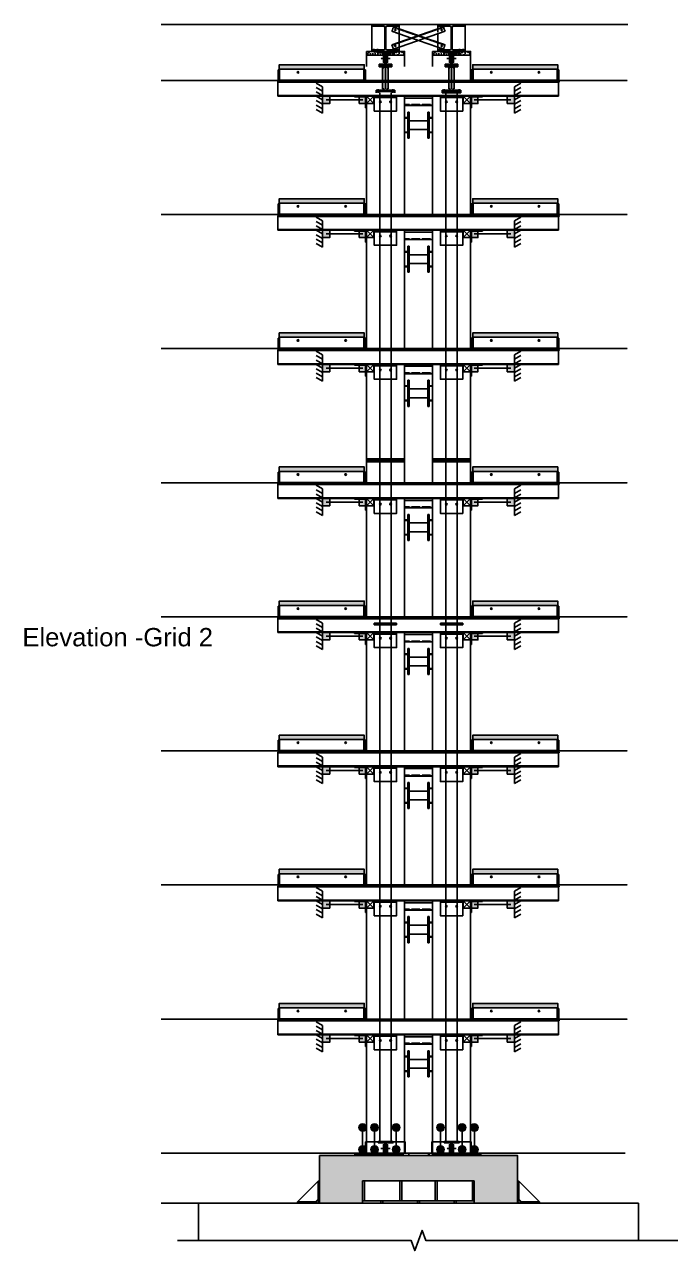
# Model space of a CAD drawing. Header units: millimetres. Extents: x -79526 to 153901, y -45620 to 21119.
# Drawn here: x 114800 to 123613, y -1340 to 15380 of the extents above; entities that cross this region are included whole.
import ezdxf

# ---------------------------------------------------------------- set-up
doc = ezdxf.new("R2010")
doc.units = ezdxf.units.MM
doc.header["$MEASUREMENT"] = 0
for name, pattern in [('ACAD_ISO02W100', [15, 12, -3]), ('CENTER', [50.8, 31.75, -6.35, 6.35, -6.35]), ('DASHED', [19.05, 12.7, -6.35])]:
    doc.linetypes.add(name, pattern=pattern)
for name, color, linetype in [('center', 7, 'CENTER'), ('colum', 154, 'Continuous'), ('Dashed', 7, 'DASHED'), ('greygrid', 252, 'CENTER'), ('Note', 7, 'Continuous'), ('Plot', 254, 'Continuous'), ('SolidLine', 7, 'Continuous'), ('STRUCTURENOTE', 7, 'Continuous'), ('truss', 250, 'Continuous')]:
    doc.layers.add(name, color=color, linetype=linetype)
doc.styles.get("Standard").update_dxf_attribs({"font": 'arial.ttf'})

# ---------------------------------------------------------------- blocks, each defined once
blk = doc.blocks.new('MassBlockElevationView1')
at = {"true_color": 0xadddf7}
h = blk.add_hatch(color=141, dxfattribs=at)
h.dxf.hatch_style = 1
h.paths.add_polyline_path([(-3809.95, 430), (-3809.95, 223), (-3804.7, 223), (-3804.7, 315), (-3804.7, 370), (-2654.7, 370), (-2654.7, 223), (-2649.95, 223), (-2649.95, 430)])
h = blk.add_hatch(color=141, dxfattribs=at)
h.dxf.hatch_style = 1
h.paths.add_polyline_path([(-1170.95, 430), (-10.95, 430), (-10.95, 223), (-16.2, 223), (-16.2, 315), (-16.2, 370), (-1166.2, 370), (-1166.2, 223), (-1170.95, 223)])
at = {"layer": 'Plot', "ltscale": 0.1}
for p, q in [((-3825.2, 200), (-3825.2, 360)), ((-3825.2, 360), (-3815.2, 360)), ((-3825.2, 339), (-3815.2, 339)), ((-3815.2, 210), (-3815.2, 360)), ((-3804.7, 370), (-2654.7, 370)), ((-3804.7, 370), (-3804.7, 210)), ((-2654.7, 370), (-2654.7, 210)), ((-2645.2, 210), (-2645.2, 360)), ((-2635.2, 360), (-2645.2, 360)), ((-2635.2, 339), (-2645.2, 339)), ((-2635.2, 200), (-2635.2, 360)), ((-1185.7, 200), (-1185.7, 360)), ((-1185.7, 360), (-1175.7, 360)), ((-1185.7, 339), (-1175.7, 339)), ((-1175.7, 210), (-1175.7, 360)), ((-1166.2, 370), (-1166.2, 210)), ((-16.2, 370), (-1166.2, 370)), ((-16.2, 370), (-16.2, 210)), ((-5.7, 210), (-5.7, 360)), ((4.3, 360), (-5.7, 360)), ((4.3, 339), (-5.7, 339)), ((4.3, 200), (4.3, 360)), ((-3830.4, 200), (0, 200)), ((-3830.4, 190), (-3830.4, 200)), ((0, 190), (-3830.4, 190)), ((-3830.4, 190), (-3830.4, 10)), ((-3825.2, 328), (-3815.2, 328)), ((-3825.2, 317), (-3815.2, 317)), ((-3825.2, 200), (-3665.2, 200)), ((-3815.2, 210), (-3665.2, 210)), ((-3804.7, 210), (-3804.7, 315)), ((-3804.7, 220), (-2654.7, 220)), ((-3804.7, 210), (-2654.7, 210)), ((-3804.7, 210), (-3558.7, 210)), ((-3558.7, 210), (-3804.7, 210)), ((-3784.2, 200), (-3784.2, 210)), ((-3783.7, 220), (-3783.7, 210)), ((-3775.2, 220), (-3775.2, 210)), ((-3775.2, 200), (-3775.2, 210)), ((-3766.7, 220), (-3766.7, 210)), ((-3766.2, 200), (-3766.2, 210)), ((-3699.2, 200), (-3699.2, 210)), ((-3698.7, 220), (-3698.7, 210)), ((-3690.2, 220), (-3690.2, 210)), ((-3690.2, 200), (-3690.2, 210)), ((-3681.7, 220), (-3681.7, 210)), ((-3681.2, 200), (-3681.2, 210)), ((-3665.2, 200), (-3665.2, 210)), ((-3665.2, 200), (-3665.2, 210)), ((-2795.2, 200), (-2795.2, 210)), ((-2645.2, 210), (-2795.2, 210)), ((-2795.2, 200), (-2795.2, 210)), ((-2635.2, 200), (-2795.2, 200)), ((-2779.2, 200), (-2779.2, 210)), ((-2778.7, 220), (-2778.7, 210)), ((-2770.2, 220), (-2770.2, 210)), ((-2770.2, 200), (-2770.2, 210)), ((-2761.7, 220), (-2761.7, 210)), ((-2761.2, 200), (-2761.2, 210)), ((-2694.2, 200), (-2694.2, 210)), ((-2693.7, 220), (-2693.7, 210)), ((-2685.2, 220), (-2685.2, 210)), ((-2685.2, 200), (-2685.2, 210)), ((-2676.7, 220), (-2676.7, 210)), ((-2676.2, 200), (-2676.2, 210)), ((-2654.7, 210), (-2654.7, 315)), ((-2635.2, 328), (-2645.2, 328)), ((-2635.2, 317), (-2645.2, 317)), ((-1185.7, 328), (-1175.7, 328)), ((-1185.7, 317), (-1175.7, 317)), ((-1185.7, 200), (-1025.7, 200)), ((-1175.7, 210), (-1025.7, 210)), ((-1166.2, 210), (-1166.2, 315)), ((-16.2, 220), (-1166.2, 220)), ((-16.2, 210), (-1166.2, 210)), ((-1154.2, 200), (-1154.2, 190)), ((-1145.2, 200), (-1145.2, 190)), ((-1144.7, 200), (-1144.7, 210)), ((-1144.2, 220), (-1144.2, 210)), ((-1136.2, 200), (-1136.2, 190)), ((-1135.7, 220), (-1135.7, 210)), ((-1135.7, 200), (-1135.7, 210)), ((-1127.2, 220), (-1127.2, 210)), ((-1126.7, 200), (-1126.7, 210)), ((-1069.2, 200), (-1069.2, 190)), ((-1060.2, 200), (-1060.2, 190)), ((-1059.7, 200), (-1059.7, 210)), ((-1059.2, 220), (-1059.2, 210)), ((-1051.2, 200), (-1051.2, 190)), ((-1050.7, 220), (-1050.7, 210)), ((-1050.7, 200), (-1050.7, 210)), ((-1042.2, 220), (-1042.2, 210)), ((-1041.7, 200), (-1041.7, 210)), ((-1025.7, 200), (-1025.7, 210)), ((-1025.7, 200), (-1025.7, 210)), ((-16.2, 210), (-262.2, 210)), ((-262.2, 210), (-16.2, 210)), ((-155.7, 200), (-155.7, 210)), ((-5.7, 210), (-155.7, 210)), ((-155.7, 200), (-155.7, 210)), ((4.3, 200), (-155.7, 200)), ((-149.2, 200), (-149.2, 190)), ((-140.2, 200), (-140.2, 190)), ((-139.7, 200), (-139.7, 210)), ((-139.2, 220), (-139.2, 210)), ((-131.2, 200), (-131.2, 190)), ((-130.7, 220), (-130.7, 210)), ((-130.7, 200), (-130.7, 210)), ((-122.2, 220), (-122.2, 210)), ((-121.7, 200), (-121.7, 210)), ((-64.2, 200), (-64.2, 190)), ((-55.2, 200), (-55.2, 190)), ((-54.7, 200), (-54.7, 210)), ((-54.2, 220), (-54.2, 210)), ((-46.2, 200), (-46.2, 190)), ((-45.7, 220), (-45.7, 210)), ((-45.7, 200), (-45.7, 210)), ((-37.2, 220), (-37.2, 210)), ((-36.7, 200), (-36.7, 210)), ((-16.2, 210), (-16.2, 315)), ((4.3, 328), (-5.7, 328)), ((4.3, 317), (-5.7, 317)), ((0, 200), (0, 190)), ((0, 190), (0, 200)), ((0, 190), (0, 10)), ((0, 190), (0, 10)), ((9.5, 190), (9.5, 200)), ((-3830.4, 10), (0, 10)), ((-3830.4, 0), (-3830.4, 10)), ((0, 0), (-3830.4, 0)), ((-2622.9, 0), (-2782.9, 0)), ((-2782.9, 0), (-2782.9, -10)), ((-2761.9, 10), (-2761.9, 0)), ((-2761.9, 0), (-2761.9, -10)), ((-2761.9, 0), (-2761.9, -10)), ((-2752.9, 10), (-2752.9, 0)), ((-2752.9, 0), (-2752.9, -10)), ((-2752.9, 0), (-2752.9, -10)), ((-2743.9, 10), (-2743.9, 0)), ((-2743.9, 0), (-2743.9, -10)), ((-2743.9, 0), (-2743.9, -10)), ((-2661.9, 10), (-2661.9, 0)), ((-2661.9, 0), (-2661.9, -10)), ((-2661.9, 0), (-2661.9, -10)), ((-2652.9, 10), (-2652.9, 0)), ((-2652.9, 0), (-2652.9, -10)), ((-2652.9, 0), (-2652.9, -10)), ((-2643.9, 10), (-2643.9, 0)), ((-2643.9, 0), (-2643.9, -10)), ((-2643.9, 0), (-2643.9, -10)), ((-2622.9, 0), (-2622.9, -160)), ((-1198, 0), (-1198, -160)), ((-1198, 0), (-1038, 0)), ((-1177, 10), (-1177, 0)), ((-1177, 0), (-1177, -10)), ((-1168, 10), (-1168, 0)), ((-1168, 0), (-1168, -10)), ((-1159, 10), (-1159, 0)), ((-1159, 0), (-1159, -10)), ((-1077, 10), (-1077, 0)), ((-1077, 0), (-1077, -10)), ((-1068, 10), (-1068, 0)), ((-1068, 0), (-1068, -10)), ((-1059, 10), (-1059, 0)), ((-1059, 0), (-1059, -10)), ((-1038, 0), (-1038, -10)), ((0, 10), (0, 0)), ((0, 0), (0, 10)), ((-2632.9, -10), (-2782.9, -10)), ((-2632.9, -10), (-2632.9, -160)), ((-2622.9, -56), (-2632.9, -56)), ((-2622.9, -67), (-2632.9, -67)), ((-2622.9, -78), (-2632.9, -78)), ((-2622.9, -160), (-2632.9, -160)), ((-1198, -56), (-1188, -56)), ((-1198, -67), (-1188, -67)), ((-1198, -78), (-1188, -78)), ((-1198, -160), (-1188, -160)), ((-1188, -10), (-1188, -160)), ((-1188, -10), (-1038, -10))]:
    blk.add_line(p, q, dxfattribs=at)
for points in [[(-3804.7, 223), (-3809.95, 223), (-3809.95, 430), (-2649.95, 430), (-2649.95, 223), (-2654.7, 223)], [(-16.2, 223), (-10.95, 223), (-10.95, 430), (-1170.95, 430), (-1170.95, 223), (-1166.2, 223)]]:
    blk.add_lwpolyline(points, dxfattribs=at)
for centre in [(-3554.95, 327), (-2904.95, 327), (-915.95, 327), (-265.95, 327)]:
    blk.add_circle(centre, 11, dxfattribs=at)
blk = doc.blocks.new('*U148')
at = {"layer": 'Plot', "lineweight": -2}
for p, q in [((-711.2, -926.2), (-711.2, 496.2)), ((-190.5, -926.2), (-190.5, 496.2)), ((190.5, -926.2), (190.5, 496.2)), ((711.2, -926.2), (711.2, 496.2)), ((-146.05, 205.5), (-190.5, 205.5)), ((-190.5, 205.5), (-190.5, -0.5)), ((-146.05, 197.5), (-190.5, 197.5)), ((146.05, 205.5), (190.5, 205.5)), ((146.05, 197.5), (190.5, 197.5)), ((190.5, 205.5), (190.5, -0.5)), ((-146.05, 7.5), (-190.5, 7.5)), ((-127, 162.5), (127, 162.5)), ((-127, 42.5), (127, 42.5)), ((146.05, 7.5), (190.5, 7.5)), ((-146.05, -0.5), (-190.5, -0.5)), ((146.05, -0.5), (190.5, -0.5))]:
    blk.add_line(p, q, dxfattribs=at)
at = {"layer": 'Plot'}
for p, q in [((-298.45, 496.2), (-603.25, 496.2)), ((-603.25, 496.2), (-603.25, 343.8)), ((-298.45, 496.2), (-298.45, 343.8)), ((298.45, 496.2), (603.25, 496.2)), ((298.45, 496.2), (298.45, 343.8)), ((603.25, 496.2), (603.25, 343.8))]:
    blk.add_line(p, q, dxfattribs=at)
at = {"layer": 'Plot', "ltscale": 0.1}
for p, q in [((-190.5, 470.8), (190.5, 470.8)), ((-190.5, 369.2), (190.5, 369.2)), ((-146.05, 280.3), (-146.05, -75.3)), ((-146.05, 280.3), (-127, 280.3)), ((-127, 280.3), (-127, -75.3)), ((127, 280.3), (127, -75.3)), ((146.05, 280.3), (127, 280.3)), ((146.05, 280.3), (146.05, -75.3)), ((-146.05, -75.3), (-127, -75.3)), ((146.05, -75.3), (127, -75.3))]:
    blk.add_line(p, q, dxfattribs=at)
at = {"layer": 'Plot', "linetype": 'ACAD_ISO02W100', "ltscale": 0.1}
blk.add_line((-190.5, 381.9), (190.5, 381.9), dxfattribs=at)
at = {"layer": 'SolidLine', "ltscale": 0.1}
for p, q in [((-603.25, 477.15), (-298.45, 477.15)), ((603.25, 477.15), (298.45, 477.15))]:
    blk.add_line(p, q, dxfattribs=at)
for points in [[(-603.25, 496.2), (-298.45, 496.2), (-298.45, 293), (-603.25, 293)], [(603.25, 496.2), (298.45, 496.2), (298.45, 293), (603.25, 293)]]:
    blk.add_lwpolyline(points, close=True, dxfattribs=at)
for centre in [(-520.7, 420), (-381, 420), (381, 420), (520.7, 420)]:
    blk.add_circle(centre, 11.12, dxfattribs=at)
blk.add_blockref('MassBlockElevationView1', (1910.45, 496.2))
blk = doc.blocks.new('*U149')
at = {"color": 0, "linetype": 'ByBlock', "lineweight": -2, "transparency": 16777216}
for p in [(0, 12801.6), (0, 10972.8), (0, 9144), (0, 7315.2), (0, 5486.4), (0, 3657.6), (0, 1828.8), (0, 0)]:
    blk.add_blockref('*U148', p, dxfattribs=at)
blk = doc.blocks.new('*U156')
for p, q in [((-711, 103), (-711, -103)), ((-190, 103), (-190, -103)), ((190, 103), (190, -103)), ((711, 103), (711, -103))]:
    blk.add_line(p, q)
blk = doc.blocks.new('*U157')
at = {"color": 0, "linetype": 'ByBlock', "lineweight": -2, "transparency": 16777216}
for p in [(0, 10972.8), (0, 9144), (0, 7315.2), (0, 5486.4), (0, 3657.6), (0, 1828.8), (0, 0)]:
    blk.add_blockref('*U156', p, dxfattribs=at)

msp = doc.modelspace()

# ---------------------------------------------------------------- hatches: boundary and pattern name
h = msp.add_hatch(color=1)
h.dxf.hatch_style = 1
h.paths.add_polyline_path([(118864, 14302), (118964, 14302), (118964, 14402), (118864, 14402)])
h.paths.add_polyline_path([(119364, 14302), (119464, 14302), (119464, 14402), (119364, 14402)])
edge = h.paths.add_edge_path()
edge.add_line((118914, 14352), (119414, 14352))
h = msp.add_hatch(color=1)
h.dxf.hatch_style = 1
h.paths.add_polyline_path([(120886, 14302), (120986, 14302), (120986, 14402), (120886, 14402)])
h.paths.add_polyline_path([(121386, 14302), (121486, 14302), (121486, 14402), (121386, 14402)])
edge = h.paths.add_edge_path()
edge.add_line((120936, 14352), (121436, 14352))
h = msp.add_hatch(color=1)
h.dxf.hatch_style = 1
h.paths.add_polyline_path([(118864, 12473), (118964, 12473), (118964, 12573), (118864, 12573)])
h.paths.add_polyline_path([(119364, 12473), (119464, 12473), (119464, 12573), (119364, 12573)])
edge = h.paths.add_edge_path()
edge.add_line((118914, 12523), (119414, 12523))
h = msp.add_hatch(color=1)
h.dxf.hatch_style = 1
h.paths.add_polyline_path([(120886, 12473), (120986, 12473), (120986, 12573), (120886, 12573)])
h.paths.add_polyline_path([(121386, 12473), (121486, 12473), (121486, 12573), (121386, 12573)])
edge = h.paths.add_edge_path()
edge.add_line((120936, 12523), (121436, 12523))
h = msp.add_hatch(color=1)
h.dxf.hatch_style = 1
h.paths.add_polyline_path([(118864, 10644), (118964, 10644), (118964, 10744), (118864, 10744)])
h.paths.add_polyline_path([(119364, 10644), (119464, 10644), (119464, 10744), (119364, 10744)])
edge = h.paths.add_edge_path()
edge.add_line((118914, 10694), (119414, 10694))
h = msp.add_hatch(color=1)
h.dxf.hatch_style = 1
h.paths.add_polyline_path([(120886, 10644), (120986, 10644), (120986, 10744), (120886, 10744)])
h.paths.add_polyline_path([(121386, 10644), (121486, 10644), (121486, 10744), (121386, 10744)])
edge = h.paths.add_edge_path()
edge.add_line((120936, 10694), (121436, 10694))
h = msp.add_hatch(color=1)
h.dxf.hatch_style = 1
h.paths.add_polyline_path([(118864, 8816), (118964, 8816), (118964, 8916), (118864, 8916)])
h.paths.add_polyline_path([(119364, 8816), (119464, 8816), (119464, 8916), (119364, 8916)])
edge = h.paths.add_edge_path()
edge.add_line((118914, 8866), (119414, 8866))
h = msp.add_hatch(color=1)
h.dxf.hatch_style = 1
h.paths.add_polyline_path([(120886, 8816), (120986, 8816), (120986, 8916), (120886, 8916)])
h.paths.add_polyline_path([(121386, 8816), (121486, 8816), (121486, 8916), (121386, 8916)])
edge = h.paths.add_edge_path()
edge.add_line((120936, 8866), (121436, 8866))
h = msp.add_hatch(color=1)
h.dxf.hatch_style = 1
h.paths.add_polyline_path([(118864, 6987), (118964, 6987), (118964, 7087), (118864, 7087)])
h.paths.add_polyline_path([(119364, 6987), (119464, 6987), (119464, 7087), (119364, 7087)])
edge = h.paths.add_edge_path()
edge.add_line((118914, 7037), (119414, 7037))
h = msp.add_hatch(color=1)
h.dxf.hatch_style = 1
h.paths.add_polyline_path([(120886, 6987), (120986, 6987), (120986, 7087), (120886, 7087)])
h.paths.add_polyline_path([(121386, 6987), (121486, 6987), (121486, 7087), (121386, 7087)])
edge = h.paths.add_edge_path()
edge.add_line((120936, 7037), (121436, 7037))
h = msp.add_hatch(color=1)
h.dxf.hatch_style = 1
h.paths.add_polyline_path([(118864, 5158), (118964, 5158), (118964, 5258), (118864, 5258)])
h.paths.add_polyline_path([(119364, 5158), (119464, 5158), (119464, 5258), (119364, 5258)])
edge = h.paths.add_edge_path()
edge.add_line((118914, 5208), (119414, 5208))
h = msp.add_hatch(color=1)
h.dxf.hatch_style = 1
h.paths.add_polyline_path([(120886, 5158), (120986, 5158), (120986, 5258), (120886, 5258)])
h.paths.add_polyline_path([(121386, 5158), (121486, 5158), (121486, 5258), (121386, 5258)])
edge = h.paths.add_edge_path()
edge.add_line((120936, 5208), (121436, 5208))
h = msp.add_hatch(color=1)
h.dxf.hatch_style = 1
h.paths.add_polyline_path([(118864, 3329), (118964, 3329), (118964, 3429), (118864, 3429)])
h.paths.add_polyline_path([(119364, 3329), (119464, 3329), (119464, 3429), (119364, 3429)])
edge = h.paths.add_edge_path()
edge.add_line((118914, 3379), (119414, 3379))
h = msp.add_hatch(color=1)
h.dxf.hatch_style = 1
h.paths.add_polyline_path([(120886, 3329), (120986, 3329), (120986, 3429), (120886, 3429)])
h.paths.add_polyline_path([(121386, 3329), (121486, 3329), (121486, 3429), (121386, 3429)])
edge = h.paths.add_edge_path()
edge.add_line((120936, 3379), (121436, 3379))
h = msp.add_hatch(color=1)
h.dxf.hatch_style = 1
h.paths.add_polyline_path([(118864, 1500), (118964, 1500), (118964, 1600), (118864, 1600)])
h.paths.add_polyline_path([(119364, 1500), (119464, 1500), (119464, 1600), (119364, 1600)])
edge = h.paths.add_edge_path()
edge.add_line((118914, 1550), (119414, 1550))
h = msp.add_hatch(color=1)
h.dxf.hatch_style = 1
h.paths.add_polyline_path([(120886, 1500), (120986, 1500), (120986, 1600), (120886, 1600)])
h.paths.add_polyline_path([(121386, 1500), (121486, 1500), (121486, 1600), (121386, 1600)])
edge = h.paths.add_edge_path()
edge.add_line((120936, 1550), (121436, 1550))
h = msp.add_hatch()
h.set_pattern_fill('ANSI31', color=1)
h.set_pattern_definition([(45, (39547.78113, -7567.50449), (-0.08838834765, 0.08838834765), [])])
edge = h.paths.add_edge_path()
edge.add_arc((119413, 337), 50, 0, 360)
edge = h.paths.add_edge_path()
edge.add_arc((119413, 37), 50, 0, 360)
h = msp.add_hatch()
h.set_pattern_fill('ANSI31', color=1)
h.set_pattern_definition([(45, (39710.69564, -7567.50449), (-0.08838834765, 0.08838834765), [])])
edge = h.paths.add_edge_path()
edge.add_arc((119576, 337), 50, 0, 360)
edge = h.paths.add_edge_path()
edge.add_arc((119576, 37), 50, 0, 360)
h = msp.add_hatch()
h.set_pattern_fill('ANSI31', color=1)
h.set_pattern_definition([(45, (40004.73629, -7567.50449), (-0.08838834765, 0.08838834765), [])])
edge = h.paths.add_edge_path()
edge.add_arc((119870, 337), 50, 0, 360)
edge = h.paths.add_edge_path()
edge.add_arc((119870, 37), 50, 0, 360)
h = msp.add_hatch()
h.set_pattern_fill('ANSI31', color=1)
h.set_pattern_definition([(45, (40610.83094, -7567.50449), (-0.08838834765, 0.08838834765), [])])
edge = h.paths.add_edge_path()
edge.add_arc((120476, 337), 50, 0, 360)
edge = h.paths.add_edge_path()
edge.add_arc((120476, 37), 50, 0, 360)
h = msp.add_hatch()
h.set_pattern_fill('ANSI31', color=1)
h.set_pattern_definition([(45, (40905.04167, -7567.50449), (-0.08838834765, 0.08838834765), [])])
edge = h.paths.add_edge_path()
edge.add_arc((120770, 337), 50, 0, 360)
edge = h.paths.add_edge_path()
edge.add_arc((120770, 37), 50, 0, 360)
h = msp.add_hatch()
h.set_pattern_fill('ANSI31', color=1)
h.set_pattern_definition([(45, (41073.05253, -7567.50449), (-0.08838834765, 0.08838834765), [])])
edge = h.paths.add_edge_path()
edge.add_arc((120938, 337), 50, 0, 360)
edge = h.paths.add_edge_path()
edge.add_arc((120938, 37), 50, 0, 360)
at = {"layer": 'Plot', "ltscale": 0.1}
h = msp.add_hatch(color=9, dxfattribs=at)
h.dxf.hatch_style = 1
h.paths.add_polyline_path([(119686, 14502), (119701, 14502), (119701, 14485), (119748, 14485), (119748, 14502), (119763, 14502), (119763, 14791), (119748, 14791), (119748, 14802), (119701, 14802), (119701, 14791), (119686, 14791)])
h = msp.add_hatch(color=9, dxfattribs=at)
h.dxf.hatch_style = 1
h.paths.add_polyline_path([(120588, 14502), (120603, 14502), (120603, 14485), (120649, 14485), (120649, 14502), (120664, 14502), (120664, 14791), (120649, 14791), (120649, 14802), (120603, 14802), (120603, 14791), (120588, 14791)])
h = msp.add_hatch(color=9, dxfattribs=at)
h.dxf.hatch_style = 1
h.paths.add_polyline_path([(119413, -389), (119439, -389), (120937, -389), (120937, -694), (121525, -694), (121525, -44), (118825, -44), (118825, -694), (119413, -694)])
h = msp.add_hatch(dxfattribs=at)
h.set_pattern_fill('AR-CONC', color=256, scale=0.9)
h.set_pattern_definition([(50, (174733.04, -172734.33), (163.9662, -14.34518), [17.145, -188.595]), (355, (174733.04, -172734.33), (-31.71908, 171.95116), [13.716, -150.87653]), (100.45144, (174746.7, -172735.53), (132.24712, 157.60598), [14.57101, -160.28122]), (46.1842, (174733.04, -172688.61), (243.97114, -37.8381), [25.7175, -282.8925]), (96.63556, (174753.37, -172691.77), (213.66372, 222.6835), [21.85652, -240.42205]), (351.18415, (174733.04, -172688.61), (213.66372, 222.6835), [20.57397, -226.31376]), (21, (174755.9, -172700.04), (136.45295, -92.03868), [17.145, -188.595]), (326, (174755.9, -172700.04), (55.62183, 165.76917), [13.716, -150.876]), (71.45144, (174767.27, -172707.71), (192.07478, 73.73049), [14.57101, -160.28094]), (37.5, (174733.037, -172734.335), (2.779743, 76.099535), [0, -149.0472, 0, -153.162, 0, -151.4475]), (7.5, (174733.04, -172734.335), (60.137696, 90.162517), [0, -87.3252, 0, -145.6182, 0, -57.7215]), (327.5, (174682.06, -172734.335), (122.031536, -5.15587), [0, -57.15, 0, -178.308, 0, -236.601]), (317.5, (174659.2, -172734.33), (133.316263, 22.88384), [0, -74.295, 0, -118.4148, 0, -168.021])])
h.paths.add_polyline_path([(119588, -13), (119588, -25), (119674, -25), (119674, -44), (120043, -44), (120043, -13)])
h.paths.add_polyline_path([(119531, -25), (119531, -13), (119464, -13), (119454, -13), (119408, -13), (119408, -44), (119446, -44), (119446, -25)])
h.paths.add_polyline_path([(120676, -44), (120676, -25), (120762, -25), (120762, -13), (120366, -13), (120356, -13), (120310, -13), (120310, -44)])
h.paths.add_polyline_path([(120819, -13), (120819, -25), (120905, -25), (120905, -44), (120945, -44), (120945, -13)])
at = {"layer": 'STRUCTURENOTE'}
h = msp.add_hatch(dxfattribs=at)
h.set_pattern_fill('AR-CONC', color=256, scale=0.5)
h.set_pattern_definition([(50, (175444.11, -172556.724), (91.092334, -7.969543), [9.525, -104.775]), (355, (175444.11, -172556.72), (-17.62171, 95.528423), [7.62, -83.82029]), (100.451445, (175451.7, -172557.39), (73.470624, 87.558876), [8.095004, -89.045122]), (46.1842, (175444.11, -172531.32), (135.53952, -21.021164), [14.2875, -157.1625]), (96.63556, (175455.41, -172533.08), (118.70207, 123.71306), [12.14251, -133.5678]), (351.18415, (175444.11, -172531.32), (118.70207, 123.71306), [11.42998, -125.72987]), (21, (175456.81, -172537.674), (75.807196, -51.1326), [9.525, -104.775]), (326, (175456.81, -172537.67), (30.901014, 92.093983), [7.62, -83.82]), (71.451445, (175463.13, -172541.935), (106.70821, 40.961384), [8.095004, -89.04497]), (37.5, (175444.112, -172556.724), (1.5443016, 42.2775194), [0, -82.804, 0, -85.09, 0, -84.1375]), (7.5, (175444.11, -172556.724), (33.409831, 50.090287), [0, -48.514, 0, -80.899, 0, -32.0675]), (327.5, (175415.79, -172556.724), (67.7952976, -2.864372), [0, -31.75, 0, -99.06, 0, -131.445]), (317.5, (175403.09, -172556.724), (74.06459, 12.713246), [0, -41.275, 0, -65.786, 0, -93.345])])
h.paths.add_polyline_path([(119985, 14961), (119985, 15012), (119464, 15012), (119464, 14961)])
h = msp.add_hatch(dxfattribs=at)
h.set_pattern_fill('AR-CONC', color=256, scale=0.5)
h.set_pattern_definition([(50, (176345.81, -172556.724), (91.092334, -7.969543), [9.525, -104.775]), (355, (176345.81, -172556.72), (-17.62171, 95.528423), [7.62, -83.82029]), (100.451445, (176353.4, -172557.39), (73.470624, 87.558876), [8.095004, -89.045122]), (46.1842, (176345.81, -172531.32), (135.53952, -21.021164), [14.2875, -157.1625]), (96.63556, (176357.11, -172533.08), (118.70207, 123.71306), [12.14251, -133.5678]), (351.18415, (176345.81, -172531.32), (118.70207, 123.71306), [11.42998, -125.72987]), (21, (176358.51, -172537.674), (75.807196, -51.1326), [9.525, -104.775]), (326, (176358.51, -172537.67), (30.901014, 92.093983), [7.62, -83.82]), (71.451445, (176364.83, -172541.935), (106.70821, 40.961384), [8.095004, -89.04497]), (37.5, (176345.812, -172556.724), (1.5443016, 42.2775194), [0, -82.804, 0, -85.09, 0, -84.1375]), (7.5, (176345.81, -172556.724), (33.409831, 50.090287), [0, -48.514, 0, -80.899, 0, -32.0675]), (327.5, (176317.49, -172556.724), (67.7952976, -2.864372), [0, -31.75, 0, -99.06, 0, -131.445]), (317.5, (176304.79, -172556.724), (74.06459, 12.713246), [0, -41.275, 0, -65.786, 0, -93.345])])
h.paths.add_polyline_path([(120886, 14961), (120886, 15012), (120366, 15012), (120366, 14961)])

# ---------------------------------------------------------------- linework, layer by layer
at = {"color": 1}
for p, q in [((118864, 14532), (118777, 14582)), ((121486, 14532), (121573, 14582)), ((118864, 14472), (118777, 14522)), ((118864, 14412), (118777, 14462)), ((118864, 14352), (118777, 14402)), ((118864, 14532), (118864, 14352)), ((119564, 14402), (119464, 14302)), ((119464, 14402), (119564, 14302)), ((120886, 14402), (120786, 14302)), ((120786, 14402), (120886, 14302)), ((121486, 14532), (121486, 14352)), ((121486, 14472), (121573, 14522)), ((121486, 14412), (121573, 14462)), ((121486, 14352), (121573, 14402)), ((118864, 14292), (118777, 14342)), ((118864, 14232), (118777, 14282)), ((118864, 14172), (118777, 14222)), ((118864, 14352), (118864, 14172)), ((118914, 14352), (119414, 14352)), ((120936, 14352), (121436, 14352)), ((121486, 14352), (121486, 14172)), ((121486, 14292), (121573, 14342)), ((121486, 14232), (121573, 14282)), ((121486, 14172), (121573, 14222)), ((118864, 12703), (118777, 12753)), ((121486, 12703), (121573, 12753)), ((118864, 12643), (118777, 12693)), ((118864, 12583), (118777, 12633)), ((118864, 12523), (118777, 12573)), ((118864, 12703), (118864, 12523)), ((119564, 12573), (119464, 12473)), ((119464, 12573), (119564, 12473)), ((120886, 12573), (120786, 12473)), ((120786, 12573), (120886, 12473)), ((121486, 12703), (121486, 12523)), ((121486, 12643), (121573, 12693)), ((121486, 12583), (121573, 12633)), ((121486, 12523), (121573, 12573)), ((118864, 12463), (118777, 12513)), ((118864, 12403), (118777, 12453)), ((118864, 12343), (118777, 12393)), ((118864, 12523), (118864, 12343)), ((118914, 12523), (119414, 12523)), ((120936, 12523), (121436, 12523)), ((121486, 12523), (121486, 12343)), ((121486, 12463), (121573, 12513)), ((121486, 12403), (121573, 12453)), ((121486, 12343), (121573, 12393)), ((118864, 10874), (118777, 10924)), ((118864, 10874), (118864, 10694)), ((121486, 10874), (121573, 10924)), ((121486, 10874), (121486, 10694)), ((118864, 10814), (118777, 10864)), ((118864, 10754), (118777, 10804)), ((118864, 10694), (118777, 10744)), ((119564, 10744), (119464, 10644)), ((119464, 10744), (119564, 10644)), ((120886, 10744), (120786, 10644)), ((120786, 10744), (120886, 10644)), ((121486, 10814), (121573, 10864)), ((121486, 10754), (121573, 10804)), ((121486, 10694), (121573, 10744)), ((118864, 10634), (118777, 10684)), ((118864, 10574), (118777, 10624)), ((118864, 10514), (118777, 10564)), ((118864, 10694), (118864, 10514)), ((118914, 10694), (119414, 10694)), ((120936, 10694), (121436, 10694)), ((121486, 10694), (121486, 10514)), ((121486, 10634), (121573, 10684)), ((121486, 10574), (121573, 10624)), ((121486, 10514), (121573, 10564)), ((118864, 9046), (118777, 9096)), ((118864, 8986), (118777, 9036)), ((118864, 9046), (118864, 8866)), ((121486, 9046), (121573, 9096)), ((121486, 9046), (121486, 8866)), ((121486, 8986), (121573, 9036)), ((118864, 8926), (118777, 8976)), ((118864, 8866), (118777, 8916)), ((118864, 8866), (118864, 8686)), ((118914, 8866), (119414, 8866)), ((119564, 8916), (119464, 8816)), ((119464, 8916), (119564, 8816)), ((120886, 8916), (120786, 8816)), ((120786, 8916), (120886, 8816)), ((120936, 8866), (121436, 8866)), ((121486, 8926), (121573, 8976)), ((121486, 8866), (121573, 8916)), ((121486, 8866), (121486, 8686)), ((118864, 8806), (118777, 8856)), ((118864, 8746), (118777, 8796)), ((118864, 8686), (118777, 8736)), ((121486, 8806), (121573, 8856)), ((121486, 8746), (121573, 8796)), ((121486, 8686), (121573, 8736)), ((118864, 7217), (118777, 7267)), ((118864, 7157), (118777, 7207)), ((118864, 7217), (118864, 7037)), ((121486, 7217), (121573, 7267)), ((121486, 7217), (121486, 7037)), ((121486, 7157), (121573, 7207)), ((118864, 7097), (118777, 7147)), ((118864, 7037), (118777, 7087)), ((118864, 6977), (118777, 7027)), ((118864, 7037), (118864, 6857)), ((118914, 7037), (119414, 7037)), ((119564, 7087), (119464, 6987)), ((119464, 7087), (119564, 6987)), ((120886, 7087), (120786, 6987)), ((120786, 7087), (120886, 6987)), ((120936, 7037), (121436, 7037)), ((121486, 7097), (121573, 7147)), ((121486, 7037), (121573, 7087)), ((121486, 7037), (121486, 6857)), ((121486, 6977), (121573, 7027)), ((118864, 6917), (118777, 6967)), ((118864, 6857), (118777, 6907)), ((121486, 6917), (121573, 6967)), ((121486, 6857), (121573, 6907)), ((118864, 5388), (118777, 5438)), ((118864, 5328), (118777, 5378)), ((118864, 5388), (118864, 5208)), ((121486, 5388), (121573, 5438)), ((121486, 5388), (121486, 5208)), ((121486, 5328), (121573, 5378)), ((118864, 5268), (118777, 5318)), ((118864, 5208), (118777, 5258)), ((118864, 5148), (118777, 5198)), ((118864, 5208), (118864, 5028)), ((118914, 5208), (119414, 5208)), ((119564, 5258), (119464, 5158)), ((119464, 5258), (119564, 5158)), ((120886, 5258), (120786, 5158)), ((120786, 5258), (120886, 5158)), ((120936, 5208), (121436, 5208)), ((121486, 5268), (121573, 5318)), ((121486, 5208), (121573, 5258)), ((121486, 5208), (121486, 5028)), ((121486, 5148), (121573, 5198)), ((118864, 5088), (118777, 5138)), ((118864, 5028), (118777, 5078)), ((121486, 5088), (121573, 5138)), ((121486, 5028), (121573, 5078)), ((118864, 3559), (118777, 3609)), ((118864, 3499), (118777, 3549)), ((118864, 3559), (118864, 3379)), ((121486, 3559), (121573, 3609)), ((121486, 3559), (121486, 3379)), ((121486, 3499), (121573, 3549)), ((118864, 3439), (118777, 3489)), ((118864, 3379), (118777, 3429)), ((118864, 3319), (118777, 3369)), ((118864, 3379), (118864, 3199)), ((118914, 3379), (119414, 3379)), ((119564, 3429), (119464, 3329)), ((119464, 3429), (119564, 3329)), ((120886, 3429), (120786, 3329)), ((120786, 3429), (120886, 3329)), ((120936, 3379), (121436, 3379)), ((121486, 3439), (121573, 3489)), ((121486, 3379), (121573, 3429)), ((121486, 3379), (121486, 3199)), ((121486, 3319), (121573, 3369)), ((118864, 3259), (118777, 3309)), ((118864, 3199), (118777, 3249)), ((121486, 3259), (121573, 3309)), ((121486, 3199), (121573, 3249)), ((118864, 1730), (118777, 1780)), ((118864, 1670), (118777, 1720)), ((118864, 1730), (118864, 1550)), ((121486, 1730), (121573, 1780)), ((121486, 1730), (121486, 1550)), ((121486, 1670), (121573, 1720)), ((118864, 1610), (118777, 1660)), ((118864, 1550), (118777, 1600)), ((118864, 1490), (118777, 1540)), ((118864, 1550), (118864, 1370)), ((118914, 1550), (119414, 1550)), ((119564, 1600), (119464, 1500)), ((119464, 1600), (119564, 1500)), ((120886, 1600), (120786, 1500)), ((120786, 1600), (120886, 1500)), ((120936, 1550), (121436, 1550)), ((121486, 1610), (121573, 1660)), ((121486, 1550), (121573, 1600)), ((121486, 1550), (121486, 1370)), ((121486, 1490), (121573, 1540)), ((118864, 1430), (118777, 1480)), ((118864, 1370), (118777, 1420)), ((121486, 1430), (121573, 1480)), ((121486, 1370), (121573, 1420)), ((119413, 37), (119413, 337)), ((119576, 37), (119576, 337)), ((119870, 37), (119870, 337)), ((120476, 37), (120476, 337)), ((120770, 37), (120770, 337)), ((120938, 37), (120938, 337)), ((119503, -13), (119303, -13)), ((119305, -13), (119305, -38)), ((119317, -13), (119317, -38)), ((119329, -13), (119329, -38)), ((119341, -13), (119341, -38)), ((119353, -13), (119353, -38)), ((119365, -13), (119365, -38)), ((119377, -13), (119377, -38)), ((119389, -13), (119389, -38)), ((119401, -13), (119401, -38)), ((119413, -13), (119413, -38)), ((119425, -13), (119425, -38)), ((119437, -13), (119437, -38)), ((119449, -13), (119449, -38)), ((119461, -13), (119461, -38)), ((119666, -13), (119466, -13)), ((119468, -13), (119468, -38)), ((119473, -13), (119473, -38)), ((119480, -13), (119480, -38)), ((119485, -13), (119485, -38)), ((119492, -13), (119492, -38)), ((119494, -13), (119494, -38)), ((119503, -13), (119503, -38)), ((119504, -13), (119504, -38)), ((119516, -13), (119516, -38)), ((119528, -13), (119528, -38)), ((119540, -13), (119540, -38)), ((119552, -13), (119552, -38)), ((119564, -13), (119564, -38)), ((119576, -13), (119576, -38)), ((119588, -13), (119588, -38)), ((119600, -13), (119600, -38)), ((119612, -13), (119612, -38)), ((119624, -13), (119624, -38)), ((119636, -13), (119636, -38)), ((119648, -13), (119648, -38)), ((119657, -13), (119657, -38)), ((119666, -13), (119666, -38)), ((119960, -13), (119760, -13)), ((119762, -13), (119762, -38)), ((119774, -13), (119774, -38)), ((119786, -13), (119786, -38)), ((119798, -13), (119798, -38)), ((119810, -13), (119810, -38)), ((119822, -13), (119822, -38)), ((119834, -13), (119834, -38)), ((119846, -13), (119846, -38)), ((119858, -13), (119858, -38)), ((119870, -13), (119870, -38)), ((119882, -13), (119882, -38)), ((119894, -13), (119894, -38)), ((119906, -13), (119906, -38)), ((119918, -13), (119918, -38)), ((119930, -13), (119930, -38)), ((119942, -13), (119942, -38)), ((119951, -13), (119951, -38)), ((119960, -13), (119960, -38)), ((120566, -13), (120366, -13)), ((120368, -13), (120368, -38)), ((120380, -13), (120380, -38)), ((120392, -13), (120392, -38)), ((120404, -13), (120404, -38)), ((120416, -13), (120416, -38)), ((120428, -13), (120428, -38)), ((120440, -13), (120440, -38)), ((120452, -13), (120452, -38)), ((120464, -13), (120464, -38)), ((120476, -13), (120476, -38)), ((120488, -13), (120488, -38)), ((120500, -13), (120500, -38)), ((120512, -13), (120512, -38)), ((120524, -13), (120524, -38)), ((120536, -13), (120536, -38)), ((120548, -13), (120548, -38)), ((120557, -13), (120557, -38)), ((120566, -13), (120566, -38)), ((120860, -13), (120660, -13)), ((120662, -13), (120662, -38)), ((120674, -13), (120674, -38)), ((120686, -13), (120686, -38)), ((120698, -13), (120698, -38)), ((120710, -13), (120710, -38)), ((120722, -13), (120722, -38)), ((120734, -13), (120734, -38)), ((120746, -13), (120746, -38)), ((120758, -13), (120758, -38)), ((120770, -13), (120770, -38)), ((120782, -13), (120782, -38)), ((120794, -13), (120794, -38)), ((120806, -13), (120806, -38)), ((120818, -13), (120818, -38)), ((121028, -13), (120828, -13)), ((120830, -13), (120830, -38)), ((120830, -13), (120830, -38)), ((120842, -13), (120842, -38)), ((120842, -13), (120842, -38)), ((120851, -13), (120851, -38)), ((120854, -13), (120854, -38)), ((120860, -13), (120860, -38)), ((120866, -13), (120866, -38)), ((120878, -13), (120878, -38)), ((120890, -13), (120890, -38)), ((120902, -13), (120902, -38)), ((120914, -13), (120914, -38)), ((120926, -13), (120926, -38)), ((120938, -13), (120938, -38)), ((120950, -13), (120950, -38)), ((120962, -13), (120962, -38)), ((120974, -13), (120974, -38)), ((120986, -13), (120986, -38)), ((120998, -13), (120998, -38)), ((121010, -13), (121010, -38)), ((121019, -13), (121019, -38)), ((121028, -13), (121028, -38))]:
    msp.add_line(p, q, dxfattribs=at)
msp.add_line((123582, -1202), (125582, -1202))
for points in [[(118864, 14302), (118964, 14302), (118964, 14402), (118864, 14402)], [(119364, 14302), (119464, 14302), (119464, 14402), (119364, 14402)], [(119464, 14302), (119564, 14302), (119564, 14402), (119464, 14402)], [(120786, 14302), (120886, 14302), (120886, 14402), (120786, 14402)], [(120886, 14302), (120986, 14302), (120986, 14402), (120886, 14402)], [(121386, 14302), (121486, 14302), (121486, 14402), (121386, 14402)], [(118864, 12473), (118964, 12473), (118964, 12573), (118864, 12573)], [(119364, 12473), (119464, 12473), (119464, 12573), (119364, 12573)], [(119464, 12473), (119564, 12473), (119564, 12573), (119464, 12573)], [(120786, 12473), (120886, 12473), (120886, 12573), (120786, 12573)], [(120886, 12473), (120986, 12473), (120986, 12573), (120886, 12573)], [(121386, 12473), (121486, 12473), (121486, 12573), (121386, 12573)], [(118864, 10644), (118964, 10644), (118964, 10744), (118864, 10744)], [(119364, 10644), (119464, 10644), (119464, 10744), (119364, 10744)], [(119464, 10644), (119564, 10644), (119564, 10744), (119464, 10744)], [(120786, 10644), (120886, 10644), (120886, 10744), (120786, 10744)], [(120886, 10644), (120986, 10644), (120986, 10744), (120886, 10744)], [(121386, 10644), (121486, 10644), (121486, 10744), (121386, 10744)], [(118864, 8816), (118964, 8816), (118964, 8916), (118864, 8916)], [(119364, 8816), (119464, 8816), (119464, 8916), (119364, 8916)], [(119464, 8816), (119564, 8816), (119564, 8916), (119464, 8916)], [(120786, 8816), (120886, 8816), (120886, 8916), (120786, 8916)], [(120886, 8816), (120986, 8816), (120986, 8916), (120886, 8916)], [(121386, 8816), (121486, 8816), (121486, 8916), (121386, 8916)], [(118864, 6987), (118964, 6987), (118964, 7087), (118864, 7087)], [(119364, 6987), (119464, 6987), (119464, 7087), (119364, 7087)], [(119464, 6987), (119564, 6987), (119564, 7087), (119464, 7087)], [(120786, 6987), (120886, 6987), (120886, 7087), (120786, 7087)], [(120886, 6987), (120986, 6987), (120986, 7087), (120886, 7087)], [(121386, 6987), (121486, 6987), (121486, 7087), (121386, 7087)], [(118864, 5158), (118964, 5158), (118964, 5258), (118864, 5258)], [(119364, 5158), (119464, 5158), (119464, 5258), (119364, 5258)], [(119464, 5158), (119564, 5158), (119564, 5258), (119464, 5258)], [(120786, 5158), (120886, 5158), (120886, 5258), (120786, 5258)], [(120886, 5158), (120986, 5158), (120986, 5258), (120886, 5258)], [(121386, 5158), (121486, 5158), (121486, 5258), (121386, 5258)], [(118864, 3329), (118964, 3329), (118964, 3429), (118864, 3429)], [(119364, 3329), (119464, 3329), (119464, 3429), (119364, 3429)], [(119464, 3329), (119564, 3329), (119564, 3429), (119464, 3429)], [(120786, 3329), (120886, 3329), (120886, 3429), (120786, 3429)], [(120886, 3329), (120986, 3329), (120986, 3429), (120886, 3429)], [(121386, 3329), (121486, 3329), (121486, 3429), (121386, 3429)], [(118864, 1500), (118964, 1500), (118964, 1600), (118864, 1600)], [(119364, 1500), (119464, 1500), (119464, 1600), (119364, 1600)], [(119464, 1500), (119564, 1500), (119564, 1600), (119464, 1600)], [(120786, 1500), (120886, 1500), (120886, 1600), (120786, 1600)], [(120886, 1500), (120986, 1500), (120986, 1600), (120886, 1600)], [(121386, 1500), (121486, 1500), (121486, 1600), (121386, 1600)]]:
    msp.add_lwpolyline(points, close=True, dxfattribs=at)
for centre in [(119413, 337), (119576, 337), (119870, 337), (120476, 337), (120770, 337), (120938, 337), (119413, 37), (119576, 37), (119870, 37), (120476, 37), (120770, 37), (120938, 37)]:
    msp.add_circle(centre, 50, dxfattribs=at)
at = {"layer": 'center', "linetype": 'ACAD_ISO02W100', "ltscale": 0.1}
for p, q in [((119564, 15012), (119564, 15047)), ((119615, 15012), (119615, 15047)), ((119834, 15012), (119834, 15047)), ((119885, 15012), (119885, 15047)), ((120466, 15012), (120466, 15047)), ((120517, 15012), (120517, 15047)), ((120736, 15012), (120736, 15047)), ((120786, 15012), (120786, 15047))]:
    msp.add_line(p, q, dxfattribs=at)
at = {"layer": 'colum'}
for p, q in [((119648, 7217), (119648, 14446)), ((119801, 7217), (119801, 14446)), ((120550, 7217), (120550, 14446)), ((120702, 7217), (120702, 14446)), ((119648, 146), (119648, 7192)), ((119801, 146), (119801, 7192)), ((120550, 146), (120550, 7192)), ((120702, 146), (120702, 7192))]:
    msp.add_line(p, q, dxfattribs=at)
at = {"layer": 'Dashed', "ltscale": 0.1}
for p, q in [((119662, -662), (119662, -694)), ((119688, -662), (119688, -694)), ((120162, -662), (120162, -694)), ((120188, -662), (120188, -694)), ((120662, -662), (120662, -694)), ((120688, -662), (120688, -694))]:
    msp.add_line(p, q, dxfattribs=at)
at = {"layer": 'greygrid', "linetype": 'CENTER', "ltscale": 0.2}
for p, q in [((116665, 15380), (123033, 15380)), ((116665, 14618), (123026, 14618)), ((116665, 12789), (123026, 12789)), ((116665, 10960), (123026, 10960)), ((116665, 9131), (123026, 9131)), ((116665, 7303), (123026, 7303)), ((116665, 5474), (123026, 5474)), ((116665, 3645), (123026, 3645)), ((116665, 1816), (123026, 1816)), ((116665, -13), (122994, -13)), ((122994, -13), (116665, -13)), ((116665, -694), (122994, -694))]:
    msp.add_line(p, q, dxfattribs=at)
at = {"layer": 'Note'}
for p, q in [((119570, 15380), (119570, 15356)), ((119608, 15380), (119608, 15356)), ((119840, 15380), (119840, 15356)), ((119878, 15380), (119878, 15356)), ((120472, 15380), (120472, 15356)), ((120510, 15380), (120510, 15356)), ((120742, 15380), (120742, 15356)), ((120780, 15380), (120780, 15356)), ((119464, 14961), (119985, 14961)), ((120366, 14961), (120886, 14961)), ((118806, -394), (118525, -675)), ((118806, -640), (118806, -394)), ((118806, -394), (118825, -394)), ((118825, -394), (118825, -659)), ((121525, -394), (121525, -659)), ((121544, -394), (121525, -394)), ((121544, -640), (121544, -394)), ((121544, -394), (121825, -675)), ((118806, -640), (118768, -675)), ((121544, -640), (121582, -675)), ((118525, -694), (118525, -675)), ((118525, -675), (118768, -675)), ((118787, -694), (118525, -694)), ((121563, -694), (121825, -694)), ((121825, -675), (121582, -675)), ((121825, -694), (121825, -675))]:
    msp.add_line(p, q, dxfattribs=at)
at = {"layer": 'Note', "ltscale": 0.1}
for p, q in [((119464, 9455), (119985, 9455)), ((119464, 9436), (119985, 9436)), ((119464, 9417), (119985, 9417)), ((120366, 9455), (120886, 9455)), ((120366, 9436), (120886, 9436)), ((120366, 9417), (120886, 9417))]:
    msp.add_line(p, q, dxfattribs=at)
msp.add_lwpolyline([(119464, -13), (119985, -13), (119985, 140), (119464, 140)], close=True, dxfattribs=at)
msp.add_lwpolyline([(119464, -13), (119985, -13), (119985, 140), (119464, 140)], close=True, dxfattribs=at)
at = {"layer": 'Note'}
for points in [[(119408, -13), (120043, -13), (120043, -44), (119408, -44)], [(120310, -13), (120945, -13), (120945, -44), (120310, -44)]]:
    msp.add_lwpolyline(points, close=True, dxfattribs=at)
for centre, start, end in [((118768, -637), 270, 355.0344), ((118787, -656), 270, 355.0344), ((121563, -656), 184.9656, 270), ((121582, -637), 184.9656, 270)]:
    msp.add_arc(centre, 38.1, start, end, dxfattribs=at)
at = {"layer": 'Plot', "ltscale": 0.1}
for p, q in [((120517, 15348), (119813, 15104)), ((120519, 15342), (119815, 15098)), ((120538, 15288), (119834, 15044)), ((119910, 15356), (119910, 15137)), ((119910, 15321), (120175, 15229)), ((119910, 15254), (120078, 15196)), ((120440, 15356), (120440, 15321)), ((120440, 15254), (120440, 15035)), ((120527, 15318), (120517, 15348)), ((120538, 15288), (120527, 15318)), ((119813, 15104), (119834, 15044)), ((119910, 15070), (119910, 15035)), ((120175, 15162), (120440, 15070)), ((120272, 15196), (120440, 15137)), ((119839, 15012), (119610, 15012)), ((119610, 14993), (119610, 15012)), ((119839, 14993), (119610, 14993)), ((119715, 14935), (119734, 14935)), ((119715, 14897), (119734, 14897)), ((119839, 14993), (119839, 15012)), ((120740, 15012), (120512, 15012)), ((120512, 14993), (120512, 15012)), ((120740, 14993), (120512, 14993)), ((120616, 14935), (120636, 14935)), ((120616, 14897), (120636, 14897)), ((120740, 14993), (120740, 15012)), ((119810, 14840), (119639, 14840)), ((119639, 14840), (119639, 14821)), ((119810, 14821), (119639, 14821)), ((119810, 14821), (119639, 14821)), ((119639, 14821), (119639, 14802)), ((119810, 14802), (119639, 14802)), ((119724, 14502), (119724, 14802)), ((119810, 14840), (119810, 14821)), ((119810, 14821), (119810, 14802)), ((120712, 14840), (120540, 14840)), ((120540, 14840), (120540, 14821)), ((120712, 14821), (120540, 14821)), ((120712, 14821), (120540, 14821)), ((120540, 14821), (120540, 14802)), ((120712, 14802), (120540, 14802)), ((120626, 14502), (120626, 14802)), ((120712, 14840), (120712, 14821)), ((120712, 14821), (120712, 14802)), ((119734, 70), (119715, 70)), ((119734, 32), (119715, 32)), ((120636, 70), (120617, 70)), ((120636, 32), (120617, 32)), ((119610, -25), (119839, -25)), ((119610, -25), (119610, -44)), ((119610, -44), (119839, -44)), ((119839, -25), (119839, -44)), ((120512, -25), (120740, -25)), ((120512, -25), (120512, -44)), ((120512, -44), (120740, -44)), ((120740, -25), (120740, -44))]:
    msp.add_line(p, q, dxfattribs=at)
at = {"layer": 'Plot', "linetype": 'ACAD_ISO02W100', "ltscale": 0.1}
for p, q in [((119834, 15348), (119813, 15288)), ((119813, 15288), (119910, 15254)), ((119832, 15342), (120535, 15098)), ((119834, 15348), (119910, 15321)), ((120175, 15229), (120272, 15196)), ((120440, 15321), (120440, 15254)), ((119910, 15137), (119910, 15070)), ((120078, 15196), (120175, 15162)), ((120440, 15137), (120537, 15104)), ((120440, 15070), (120517, 15044)), ((120537, 15104), (120517, 15044))]:
    msp.add_line(p, q, dxfattribs=at)
at = {"layer": 'Plot'}
for p, q in [((119464, 14808), (119464, 14961)), ((119715, 14935), (119696, 14935)), ((119715, 14897), (119696, 14897)), ((119753, 14935), (119734, 14935)), ((119753, 14897), (119734, 14897)), ((119985, 14808), (119985, 14961)), ((120366, 14808), (120366, 14961)), ((120616, 14935), (120597, 14935)), ((120616, 14897), (120597, 14897)), ((120655, 14935), (120636, 14935)), ((120655, 14897), (120636, 14897)), ((120886, 14808), (120886, 14961)), ((120886, 14618), (120886, 14885)), ((119597, 14485), (119597, 14446)), ((119597, 14485), (119851, 14485)), ((119597, 14465), (119851, 14465)), ((119851, 14485), (119851, 14446)), ((120499, 14485), (120499, 14446)), ((120499, 14485), (120753, 14485)), ((120499, 14465), (120753, 14465)), ((120499, 14446), (120753, 14446)), ((120753, 14485), (120753, 14446)), ((119572, 7217), (119572, 7192)), ((119572, 7217), (119877, 7217)), ((119572, 7204), (119877, 7204)), ((119572, 7192), (119877, 7192)), ((119877, 7217), (119877, 7192)), ((120474, 7217), (120474, 7192)), ((120474, 7217), (120778, 7217)), ((120474, 7204), (120778, 7204)), ((120474, 7192), (120778, 7192)), ((120778, 7217), (120778, 7192)), ((119696, 70), (119715, 70)), ((119696, 32), (119715, 32)), ((119734, 70), (119753, 70)), ((119734, 32), (119753, 32)), ((120597, 70), (120617, 70)), ((120597, 32), (120617, 32)), ((120636, 70), (120655, 70)), ((120636, 32), (120655, 32)), ((120937, -389), (119413, -389)), ((119439, -389), (119413, -389)), ((119921, -389), (119921, -662)), ((119947, -389), (119947, -662)), ((120404, -389), (120404, -662)), ((120429, -389), (120429, -662)), ((120937, -389), (120912, -389)), ((119413, -662), (120937, -662)), ((117175, -694), (123175, -694)), ((117175, -694), (117175, -1202)), ((118905, -694), (121445, -694)), ((119413, -694), (120937, -694)), ((123175, -694), (123175, -1202))]:
    msp.add_line(p, q, dxfattribs=at)
at = {"layer": 'Plot', "linetype": 'ACAD_ISO02W100', "ltscale": 0.05}
for p, q in [((119557, 15012), (119557, 15035)), ((119572, 15012), (119572, 15035)), ((119607, 15012), (119607, 15035)), ((119622, 15012), (119622, 15035)), ((119640, 15012), (119640, 14993)), ((119648, 15002), (119648, 15017)), ((119648, 15002), (119648, 14987)), ((119657, 15012), (119657, 14993)), ((119792, 15012), (119792, 14993)), ((119801, 15002), (119801, 15017)), ((119801, 15002), (119801, 14987)), ((119809, 15012), (119809, 14993)), ((119826, 15012), (119826, 15035)), ((119841, 15012), (119841, 15035)), ((119877, 15012), (119877, 15035)), ((119892, 15012), (119892, 15035)), ((120458, 15012), (120458, 15035)), ((120473, 15012), (120473, 15035)), ((120509, 15012), (120509, 15035)), ((120524, 15012), (120524, 15035)), ((120541, 15012), (120541, 14993)), ((120550, 15002), (120550, 15017)), ((120550, 15002), (120550, 14987)), ((120559, 15012), (120559, 14993)), ((120693, 15012), (120693, 14993)), ((120702, 15002), (120702, 15017)), ((120702, 15002), (120702, 14987)), ((120711, 15012), (120711, 14993)), ((120728, 15012), (120728, 15035)), ((120743, 15012), (120743, 15035)), ((120779, 15012), (120779, 15035)), ((120794, 15012), (120794, 15035)), ((119659, 14821), (119659, 14840)), ((119659, 14802), (119659, 14821)), ((119668, 14831), (119668, 14846)), ((119668, 14831), (119668, 14816)), ((119668, 14812), (119668, 14827)), ((119668, 14812), (119668, 14797)), ((119677, 14821), (119677, 14840)), ((119677, 14802), (119677, 14821)), ((119772, 14821), (119772, 14840)), ((119772, 14802), (119772, 14821)), ((119781, 14831), (119781, 14846)), ((119781, 14831), (119781, 14816)), ((119781, 14812), (119781, 14827)), ((119781, 14812), (119781, 14797)), ((119790, 14821), (119790, 14840)), ((119790, 14802), (119790, 14821)), ((120561, 14821), (120561, 14840)), ((120561, 14802), (120561, 14821)), ((120570, 14831), (120570, 14846)), ((120570, 14831), (120570, 14816)), ((120570, 14812), (120570, 14827)), ((120570, 14812), (120570, 14797)), ((120578, 14821), (120578, 14840)), ((120578, 14802), (120578, 14821)), ((120674, 14821), (120674, 14840)), ((120674, 14802), (120674, 14821)), ((120682, 14831), (120682, 14846)), ((120682, 14831), (120682, 14816)), ((120682, 14812), (120682, 14827)), ((120682, 14812), (120682, 14797)), ((120691, 14821), (120691, 14840)), ((120691, 14802), (120691, 14821)), ((119614, 14446), (119614, 14485)), ((119632, 14446), (119632, 14485)), ((119817, 14446), (119817, 14485)), ((119835, 14446), (119835, 14485)), ((120516, 14446), (120516, 14485)), ((120533, 14446), (120533, 14485)), ((120719, 14446), (120719, 14485)), ((120736, 14446), (120736, 14485)), ((119589, 7192), (119589, 7217)), ((119606, 7192), (119606, 7217)), ((119843, 7192), (119843, 7217)), ((119860, 7192), (119860, 7217)), ((120490, 7192), (120490, 7217)), ((120508, 7192), (120508, 7217)), ((120744, 7192), (120744, 7217)), ((120762, 7192), (120762, 7217)), ((119639, -44), (119639, -25)), ((119648, -35), (119648, -20)), ((119648, -35), (119648, -50)), ((119657, -44), (119657, -25)), ((119792, -44), (119792, -25)), ((119801, -35), (119801, -20)), ((119801, -35), (119801, -50)), ((119809, -44), (119809, -25)), ((120541, -44), (120541, -25)), ((120550, -35), (120550, -20)), ((120550, -35), (120550, -50)), ((120559, -44), (120559, -25)), ((120694, -44), (120694, -25)), ((120702, -35), (120702, -20)), ((120702, -35), (120702, -50)), ((120711, -44), (120711, -25))]:
    msp.add_line(p, q, dxfattribs=at)
at = {"layer": 'Plot', "linetype": 'ACAD_ISO02W100', "ltscale": 0.2}
for p, q in [((119661, 14916), (119789, 14916)), ((120562, 14916), (120691, 14916)), ((119623, 14497), (119623, 14447)), ((119623, 14447), (119623, 14497)), ((119826, 14497), (119826, 14447)), ((119826, 14447), (119826, 14497)), ((120524, 14497), (120524, 14447)), ((120524, 14447), (120524, 14497)), ((120728, 14497), (120728, 14447)), ((120728, 14447), (120728, 14497)), ((119788, 51), (119660, 51)), ((120690, 51), (120561, 51))]:
    msp.add_line(p, q, dxfattribs=at)
at = {"layer": 'Plot', "ltscale": 0.2}
for p, q in [((119686, 14791), (119686, 14502)), ((119686, 14791), (119701, 14791)), ((119701, 14791), (119701, 14802)), ((119748, 14791), (119748, 14802)), ((119763, 14791), (119748, 14791)), ((119763, 14791), (119763, 14502)), ((120588, 14791), (120588, 14502)), ((120588, 14791), (120603, 14791)), ((120603, 14791), (120603, 14802)), ((120649, 14791), (120649, 14802)), ((120664, 14791), (120649, 14791)), ((120664, 14791), (120664, 14502)), ((119686, 14502), (119701, 14502)), ((119701, 14502), (119701, 14485)), ((119763, 14502), (119748, 14502)), ((119748, 14502), (119748, 14485)), ((120588, 14502), (120603, 14502)), ((120603, 14502), (120603, 14485)), ((120664, 14502), (120649, 14502)), ((120649, 14502), (120649, 14485))]:
    msp.add_line(p, q, dxfattribs=at)
at = {"layer": 'Plot', "ltscale": 0.1}
for points in [[(119696, 14993), (119715, 14993), (119715, 14866), (119696, 14866)], [(119734, 14840), (119715, 14840), (119715, 14967), (119734, 14967)], [(119734, 14993), (119753, 14993), (119753, 14866), (119734, 14866)], [(120597, 14993), (120616, 14993), (120616, 14866), (120597, 14866)], [(120636, 14840), (120616, 14840), (120616, 14967), (120636, 14967)], [(120636, 14993), (120655, 14993), (120655, 14866), (120636, 14866)], [(119715, -25), (119696, -25), (119696, 102), (119715, 102)], [(119715, 127), (119734, 127), (119734, 0), (119715, 0)], [(119753, -25), (119734, -25), (119734, 102), (119753, 102)], [(120617, -25), (120597, -25), (120597, 102), (120617, 102)], [(120617, 127), (120636, 127), (120636, 0), (120617, 0)], [(120655, -25), (120636, -25), (120636, 102), (120655, 102)]]:
    msp.add_lwpolyline(points, close=True, dxfattribs=at)
at = {"layer": 'Plot'}
for points in [[(119623, 127), (119826, 127), (119826, 146), (119623, 146)], [(120524, 127), (120728, 127), (120728, 146), (120524, 146)], [(118825, -44), (121525, -44), (121525, -694), (118825, -694)]]:
    msp.add_lwpolyline(points, close=True, dxfattribs=at)
at = {"layer": 'Plot', "color": 7}
msp.add_lwpolyline([(116886, -1202), (120075, -1202), (120125, -1340), (120225, -1065), (120275, -1202), (123582, -1202)], dxfattribs=at)
at = {"layer": 'SolidLine'}
for p, q in [((119464, -13), (119464, 191)), ((119985, 191), (119985, -13)), ((120366, 191), (120366, -13)), ((120886, -13), (120886, 191)), ((119985, -13), (119464, -13)), ((120366, -13), (120886, -13)), ((119413, -389), (119413, -694)), ((119439, -389), (119439, -662)), ((120912, -389), (120912, -662)), ((120937, -389), (120937, -694))]:
    msp.add_line(p, q, dxfattribs=at)
for points in [[(119464, 140), (119454, 140), (119454, -13), (119464, -13)], [(119985, 140), (119994, 140), (119994, -13), (119985, -13)], [(120366, 140), (120356, 140), (120356, -13), (120366, -13)], [(120356, 140), (120896, 140), (120896, -13), (120356, -13)], [(120886, 140), (120896, 140), (120896, -13), (120886, -13)]]:
    msp.add_lwpolyline(points, close=True, dxfattribs=at)
at = {"layer": 'STRUCTURENOTE'}
for points in [[(119464, 15012), (119985, 15012), (119985, 14961), (119464, 14961)], [(120366, 15012), (120886, 15012), (120886, 14961), (120366, 14961)]]:
    msp.add_lwpolyline(points, close=True, dxfattribs=at)
at = {"layer": 'truss', "ltscale": 0.07}
for p, q in [((119539, 15356), (119702, 15356)), ((119539, 15356), (119539, 15035)), ((119717, 15341), (119717, 15050)), ((119731, 15341), (119731, 15050)), ((119746, 15356), (119910, 15356)), ((120604, 15356), (120440, 15356)), ((120619, 15341), (120619, 15050)), ((120633, 15341), (120633, 15050)), ((120812, 15356), (120648, 15356)), ((120812, 15356), (120812, 15035)), ((119539, 15035), (119702, 15035)), ((119746, 15035), (119910, 15035)), ((120604, 15035), (120440, 15035)), ((120812, 15035), (120648, 15035))]:
    msp.add_line(p, q, dxfattribs=at)
for points in [[(119910, 15356), (119910, 15380), (119539, 15380), (119539, 15356)], [(120440, 15356), (120440, 15380), (120812, 15380), (120812, 15356)], [(119539, 15035), (119539, 15012), (119910, 15012), (119910, 15035)], [(120812, 15035), (120812, 15012), (120440, 15012), (120440, 15035)]]:
    msp.add_lwpolyline(points, dxfattribs=at)
at = {"layer": 'truss', "ltscale": 0.1}
for centre in [(119859, 15305), (120491, 15305), (119859, 15086), (120491, 15086)]:
    msp.add_circle(centre, 7.94, dxfattribs=at)
at = {"layer": 'truss', "ltscale": 0.07}
for centre, start, end in [((119702, 15341), 0, 90), ((119746, 15341), 90, 180), ((120604, 15341), 0, 90), ((120648, 15341), 90, 180), ((119702, 15050), 270, 0), ((119746, 15050), 180, 270), ((120604, 15050), 270, 0), ((120648, 15050), 180, 270)]:
    msp.add_arc(centre, 15, start, end, dxfattribs=at)

# ---------------------------------------------------------------- block references
for name, p in [('*U149', (120175, 1104)), ('*U157', (120175, 1904))]:
    msp.add_blockref(name, p)

# ---------------------------------------------------------------- texts
at = {"layer": 'greygrid', "lineweight": -2, "ltscale": 0.2, "insert": (116071, 7023), "char_height": 250, "attachment_point": 5}
msp.add_mtext_dynamic_manual_height_columns('Elevation -Grid 2', width=5195.11, gutter_width=50, heights=[0], dxfattribs=at)

doc.saveas('drawing.dxf')
